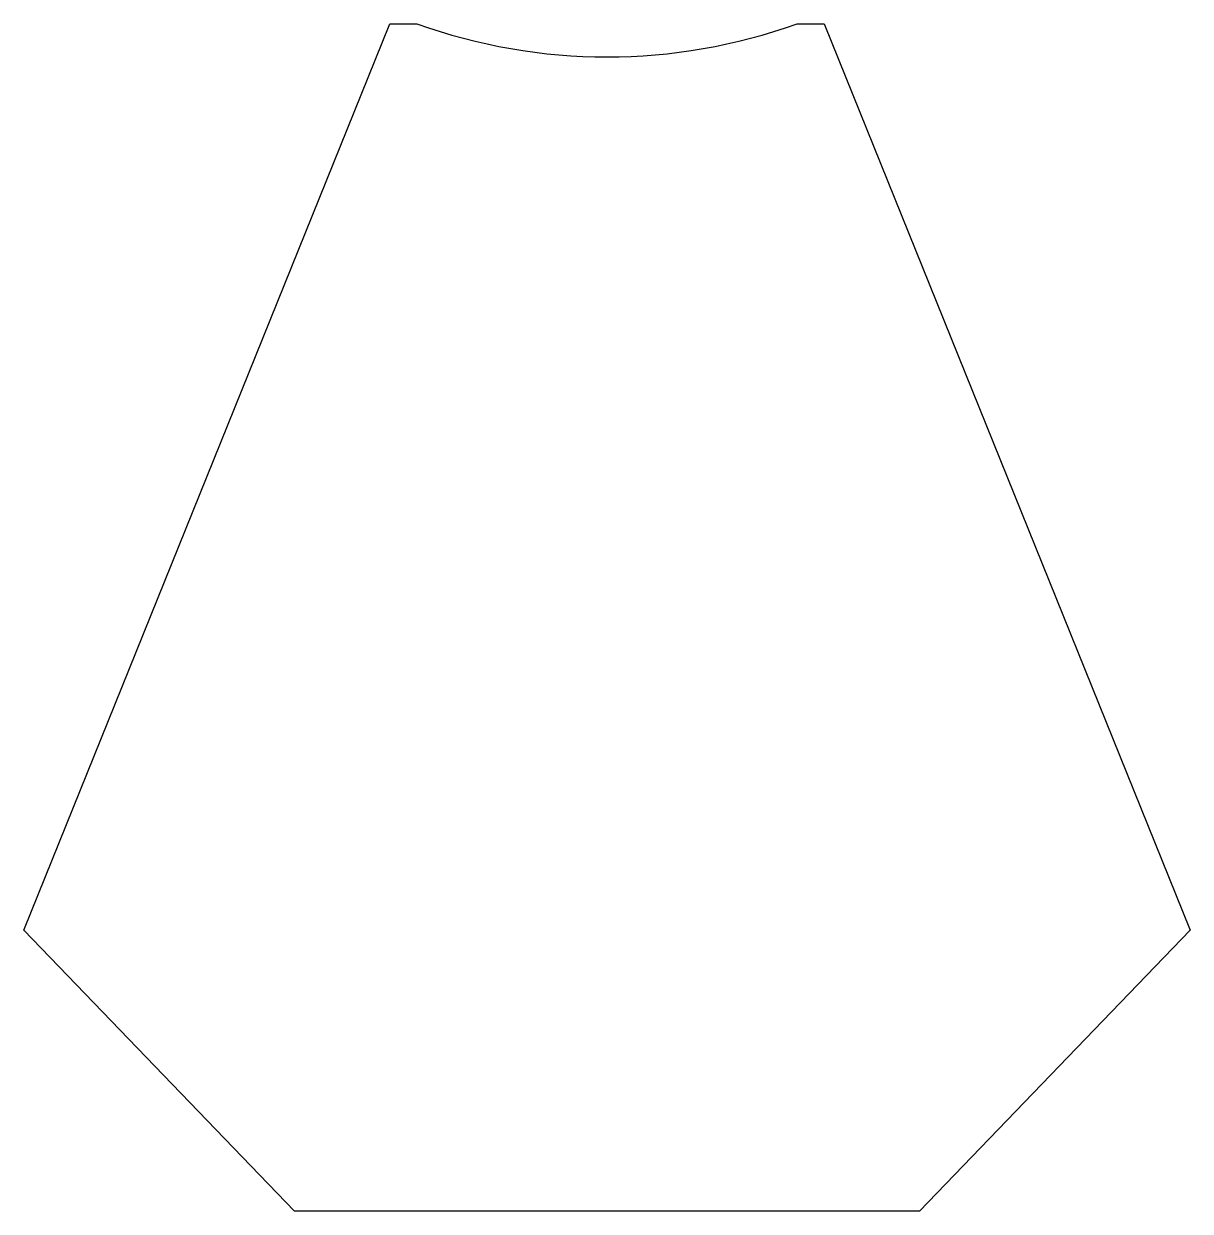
# Model space of a CAD drawing. Header units: millimetres. Extents: x 78.5 to 142.9, y -52.1 to 13.5.
import ezdxf

# ---------------------------------------------------------------- set-up
doc = ezdxf.new("R2010")
doc.units = ezdxf.units.MM

msp = doc.modelspace()

# ---------------------------------------------------------------- linework, layer by layer
for p, q in [((78.491, -36.587), (98.72, 13.481)), ((98.72, 13.481), (100.209, 13.481)), ((121.213, 13.481), (122.703, 13.481)), ((122.703, 13.481), (142.931, -36.587)), ((93.45, -52.109), (78.491, -36.587)), ((142.931, -36.587), (127.973, -52.109)), ((127.973, -52.109), (93.45, -52.109))]:
    msp.add_line(p, q)
msp.add_arc((110.711, 42.648), 31, 250.19722, 289.80278)

doc.saveas('drawing.dxf')
